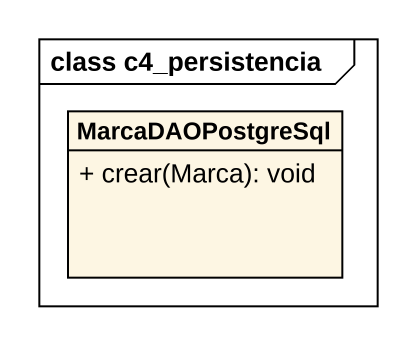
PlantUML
@startuml
mainframe class c4_persistencia
hide circle
hide empty members
skinparam classAttributeIconSize 0
class MarcaDAOPostgreSql {
  + crear(Marca): void
}
@enduml
